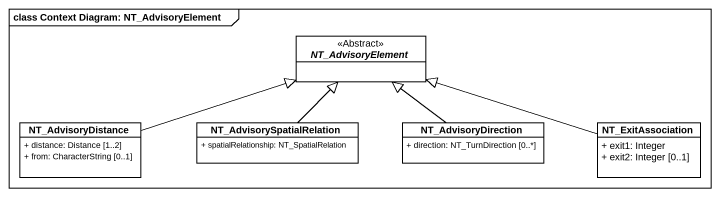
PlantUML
@startuml
mainframe class Context Diagram: NT_AdvisoryElement
hide circle
hide empty members
skinparam classAttributeIconSize 0
abstract class NT_AdvisoryElement <<Abstract>>
class NT_AdvisoryDistance {
  + distance: Distance [1..2]
  + from: CharacterString [0..1]
}
class NT_AdvisorySpatialRelation {
  + spatialRelationship: NT_SpatialRelation
}
class NT_AdvisoryDirection {
  + direction: NT_TurnDirection [0..*]
}
class NT_ExitAssociation {
  + exit1: Integer
  + exit2: Integer [0..1]
}
NT_AdvisoryDistance -right-|> NT_AdvisoryElement
NT_AdvisorySpatialRelation -up-|> NT_AdvisoryElement
NT_AdvisoryDirection -up-|> NT_AdvisoryElement
NT_ExitAssociation -left-|> NT_AdvisoryElement
@enduml
